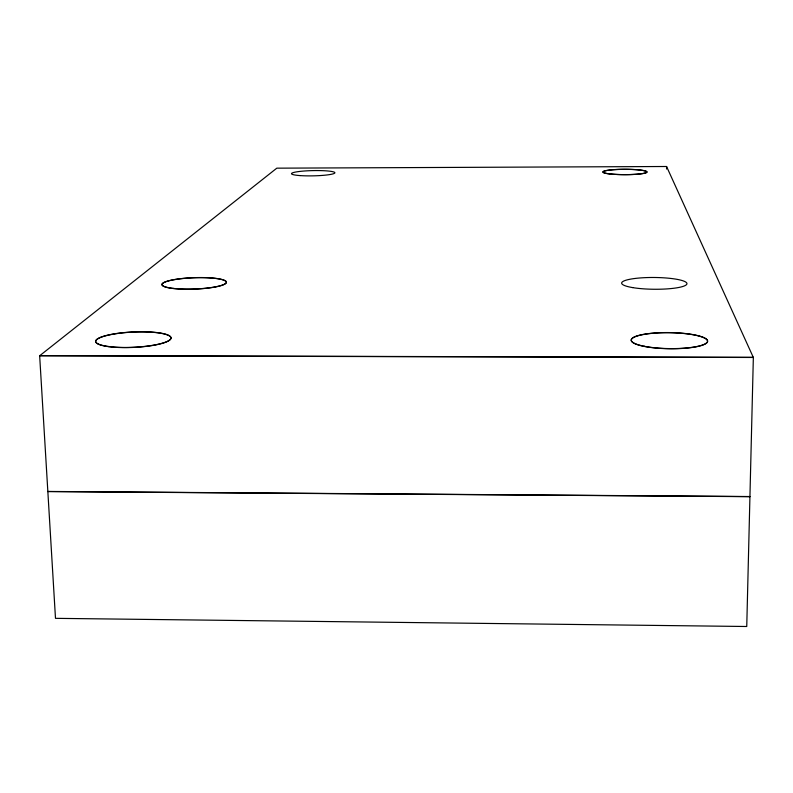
<?xml version="1.0" encoding="UTF-8"?>
<svg xmlns="http://www.w3.org/2000/svg" width="793" height="793" viewBox="0 0 793 793"><rect width="100%" height="100%" fill="white"/><g stroke="black" fill="none" stroke-linecap="round" stroke-linejoin="round"><path stroke-width="1.19" d="M666.556 169.038L666.596 166.5L276.816 168.166L39.66 355.76L753.35 357.474L666.596 166.57M47.838 491.442L749.94 496.537M47.848 491.561L749.93 496.666M753.35 357.346L746.748 626.5L55.49 618.342L39.65 355.631L753.35 357.346M632.725 287.611A32.662 5.888 0.5 0 0 686.322 284.796A32.662 5.888 0.5 0 0 643.847 277.709A32.662 5.888 0.5 0 0 632.725 287.611M644.511 346.333A38.173 8.009 0.8 0 0 706.91 342.586A38.173 8.009 0.8 0 0 656.812 332.862A38.173 8.009 0.8 0 0 644.511 346.333M108.175 346.462A37.697 7.662 -2.7 0 0 170.188 339.523A37.697 7.662 -2.7 0 0 121.636 332.852A37.697 7.662 -2.7 0 0 108.175 346.462M173.35 288.414A32.216 5.68 -2.1 0 0 225.836 283.24A32.216 5.68 -2.1 0 0 183.272 278.383A32.216 5.68 -2.1 0 0 173.35 288.414M610.085 173.935A22.006 2.686 0 0 0 646.434 172.527A22.006 2.686 0 0 0 618.352 169.395A22.006 2.686 0 0 0 610.085 173.935A22.006 2.686 0 0 0 646.434 172.606A22.006 2.686 0 0 0 618.352 169.464A22.006 2.686 0 0 0 610.085 174.004M300.111 175.59A21.708 2.627 -1.2 0 0 334.715 173.112A21.708 2.627 -1.2 0 0 304.681 170.981A21.708 2.627 -1.2 0 0 300.111 175.59M644.511 346.462A38.173 8.009 0.8 0 0 706.91 342.715A38.173 8.009 0.8 0 0 656.812 332.991A38.173 8.009 0.8 0 0 644.511 346.462M108.185 346.591A37.697 7.662 -2.7 0 0 170.188 339.652A37.697 7.662 -2.7 0 0 121.636 332.981A37.697 7.662 -2.7 0 0 108.185 346.591M173.35 288.523A32.216 5.68 -2.1 0 0 225.836 283.349A32.216 5.68 -2.1 0 0 183.272 278.482A32.216 5.68 -2.1 0 0 173.35 288.523"/></g></svg>
